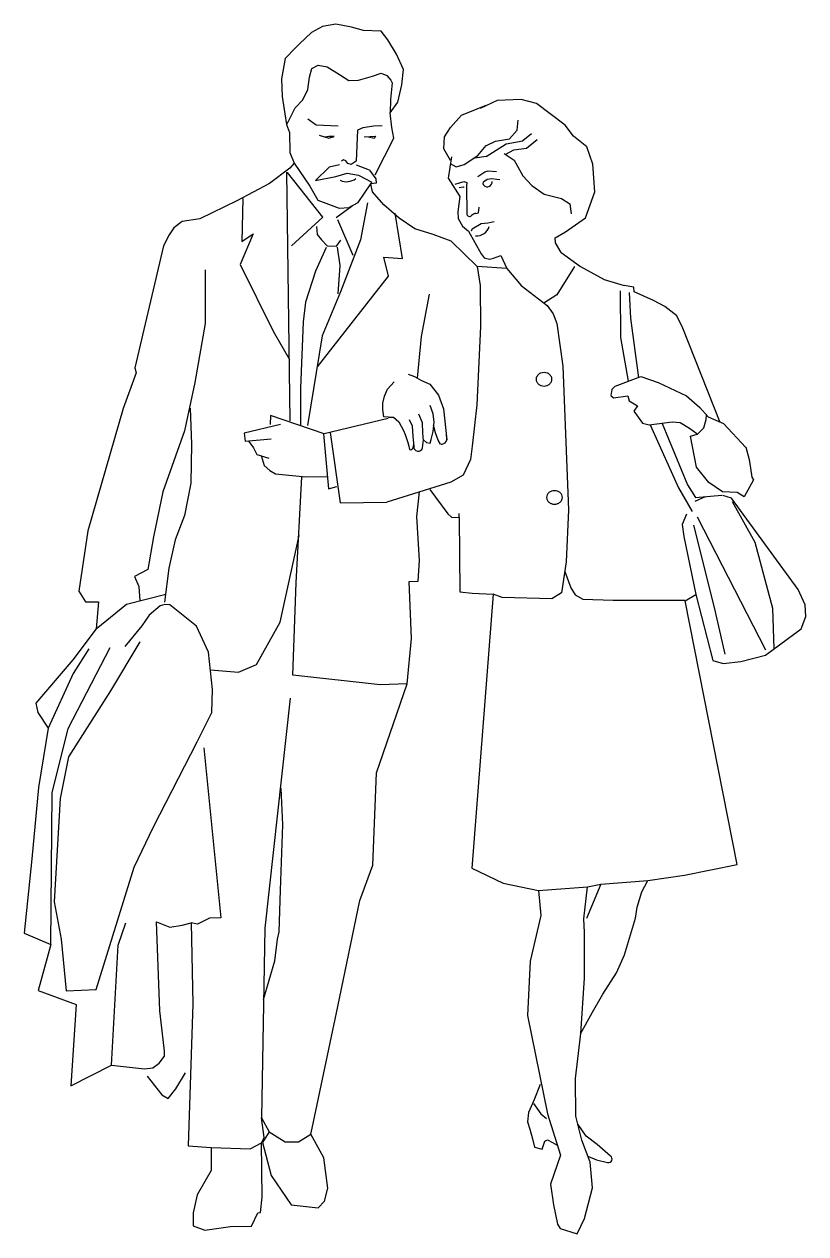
# Model space of a CAD drawing. Extents: x 116 to 135, y 123.1 to 129.1.
# Drawn here: x 115.998 to 117.166, y 123.122 to 124.931 of the extents above; entities that cross this region are included whole.
import ezdxf

# ---------------------------------------------------------------- set-up
doc = ezdxf.new("R2010")
doc.units = 0
doc.layers.get('0').update_dxf_attribs({"linetype": 'CONTINUOUS'})

msp = doc.modelspace()

# ---------------------------------------------------------------- linework, layer by layer
for p, q in [((116.4441, 124.9277), (116.4279, 124.9189)), ((116.4642, 124.9312), (116.4441, 124.9277)), ((116.4873, 124.9267), (116.4642, 124.9312)), ((116.5053, 124.9217), (116.4873, 124.9267)), ((116.5318, 124.9208), (116.5053, 124.9217)), ((116.4279, 124.9189), (116.4099, 124.902)), ((116.542, 124.9079), (116.5318, 124.9208)), ((116.5547, 124.8865), (116.542, 124.9079)), ((116.4038, 124.896), (116.3886, 124.8801)), ((116.4099, 124.902), (116.4038, 124.896)), ((116.5652, 124.8635), (116.5547, 124.8865)), ((116.3886, 124.8801), (116.3829, 124.8493)), ((116.428, 124.8649), (116.4379, 124.8699)), ((116.4379, 124.8699), (116.4514, 124.8675)), ((116.4514, 124.8675), (116.4696, 124.8558)), ((116.3829, 124.8493), (116.384, 124.823)), ((116.4223, 124.8336), (116.4246, 124.8522)), ((116.4246, 124.8522), (116.428, 124.8649)), ((116.4696, 124.8558), (116.4833, 124.8468)), ((116.4978, 124.8473), (116.5189, 124.8537)), ((116.5189, 124.8537), (116.532, 124.858)), ((116.532, 124.858), (116.5402, 124.8543)), ((116.5402, 124.8543), (116.5465, 124.8474)), ((116.5627, 124.8404), (116.5652, 124.8635)), ((116.4149, 124.8182), (116.4223, 124.8336)), ((116.4833, 124.8468), (116.4978, 124.8473)), ((116.5484, 124.8436), (116.5459, 124.8188)), ((116.5465, 124.8474), (116.5484, 124.8436)), ((116.5569, 124.8144), (116.5627, 124.8404)), ((116.384, 124.823), (116.3881, 124.7971)), ((116.4035, 124.8063), (116.4149, 124.8182)), ((116.5459, 124.8188), (116.5453, 124.7989)), ((116.5453, 124.7989), (116.5569, 124.8144)), ((116.7053, 124.817), (116.6798, 124.805)), ((116.7411, 124.8186), (116.7053, 124.817)), ((116.7641, 124.8124), (116.7411, 124.8186)), ((116.8066, 124.78), (116.7641, 124.8124)), ((116.3881, 124.7971), (116.3903, 124.7812)), ((116.3915, 124.7824), (116.4035, 124.8063)), ((116.5476, 124.7767), (116.5453, 124.7989)), ((116.6356, 124.7769), (116.6519, 124.7952)), ((116.6519, 124.7952), (116.6751, 124.8044)), ((116.6751, 124.8044), (116.6888, 124.81)), ((116.3903, 124.7812), (116.3947, 124.7693)), ((116.4223, 124.7896), (116.4346, 124.7806)), ((116.4346, 124.7806), (116.4674, 124.779)), ((116.5209, 124.7785), (116.5047, 124.776)), ((116.5331, 124.7791), (116.5209, 124.7785)), ((116.5509, 124.7607), (116.5476, 124.7767)), ((116.6265, 124.7629), (116.6356, 124.7769)), ((116.7353, 124.7726), (116.7365, 124.7877)), ((116.8195, 124.764), (116.8066, 124.78)), ((116.3947, 124.7693), (116.3952, 124.7394)), ((116.4393, 124.7651), (116.4536, 124.761)), ((116.4534, 124.7631), (116.4475, 124.7625)), ((116.4617, 124.7635), (116.4534, 124.7631)), ((116.4536, 124.761), (116.4617, 124.7635)), ((116.4966, 124.7726), (116.4947, 124.7265)), ((116.5047, 124.776), (116.4966, 124.7726)), ((116.5065, 124.7629), (116.5235, 124.7637)), ((116.5214, 124.7605), (116.5131, 124.7622)), ((116.5235, 124.7637), (116.5214, 124.7605)), ((116.523, 124.7058), (116.5509, 124.7607)), ((116.6253, 124.7446), (116.6265, 124.7629)), ((116.7027, 124.7565), (116.7234, 124.76)), ((116.7234, 124.76), (116.7353, 124.7726)), ((116.7435, 124.7575), (116.7567, 124.7679)), ((116.7488, 124.7458), (116.7648, 124.7589)), ((116.8391, 124.748), (116.8195, 124.764)), ((116.6355, 124.7273), (116.6253, 124.7446)), ((116.6765, 124.7347), (116.6889, 124.75)), ((116.6887, 124.7332), (116.7186, 124.7523)), ((116.6894, 124.7496), (116.7027, 124.7565)), ((116.7181, 124.7367), (116.7299, 124.7434)), ((116.7186, 124.7523), (116.7435, 124.757)), ((116.7299, 124.7434), (116.7488, 124.7458)), ((116.7435, 124.757), (116.7435, 124.7575)), ((116.8481, 124.7218), (116.8391, 124.748)), ((116.3952, 124.7394), (116.4019, 124.7236)), ((116.4019, 124.7236), (116.3953, 124.7161)), ((116.4019, 124.7236), (116.4251, 124.6889)), ((116.4757, 124.7283), (116.4727, 124.7264)), ((116.4793, 124.7269), (116.4757, 124.7283)), ((116.4821, 124.723), (116.4793, 124.7269)), ((116.487, 124.7215), (116.4821, 124.723)), ((116.4947, 124.7265), (116.487, 124.7215)), ((116.6368, 124.7327), (116.6319, 124.701)), ((116.6351, 124.723), (116.6439, 124.7178)), ((116.6558, 124.7212), (116.6765, 124.7347)), ((116.6887, 124.7332), (116.6716, 124.7311)), ((116.7156, 124.7379), (116.7308, 124.7278)), ((116.7308, 124.7278), (116.7436, 124.7047)), ((116.3953, 124.7161), (116.3651, 124.693)), ((116.3904, 124.7097), (116.3952, 124.3379)), ((116.4449, 124.6425), (116.3917, 124.7096)), ((116.4539, 124.7174), (116.4338, 124.6976)), ((116.4695, 124.7211), (116.4539, 124.7174)), ((116.464, 124.7036), (116.4809, 124.7085)), ((116.4809, 124.7085), (116.4978, 124.7052)), ((116.5144, 124.713), (116.4948, 124.7203)), ((116.4978, 124.7052), (116.5181, 124.695)), ((116.5144, 124.713), (116.5237, 124.6998)), ((116.6439, 124.7178), (116.6558, 124.7212)), ((116.6763, 124.7034), (116.687, 124.7102)), ((116.6764, 124.7039), (116.6763, 124.7034)), ((116.687, 124.7102), (116.6919, 124.7117)), ((116.6919, 124.7117), (116.7042, 124.7111)), ((116.7436, 124.7047), (116.7572, 124.6899)), ((116.8511, 124.6805), (116.8481, 124.7218)), ((116.3651, 124.693), (116.316, 124.6672)), ((116.4251, 124.6889), (116.437, 124.6683)), ((116.4338, 124.6976), (116.464, 124.7036)), ((116.4975, 124.6645), (116.5163, 124.6926)), ((116.5163, 124.6926), (116.5177, 124.6953)), ((116.5242, 124.6934), (116.5163, 124.6926)), ((116.519, 124.6804), (116.5163, 124.6926)), ((116.5237, 124.6998), (116.5242, 124.6934)), ((116.6319, 124.701), (116.6492, 124.6736)), ((116.6426, 124.6922), (116.6554, 124.6962)), ((116.6482, 124.6872), (116.6547, 124.688)), ((116.6547, 124.688), (116.6558, 124.687)), ((116.6558, 124.687), (116.6551, 124.6873)), ((116.6554, 124.6962), (116.6597, 124.6946)), ((116.6597, 124.6946), (116.6593, 124.689)), ((116.6593, 124.689), (116.6599, 124.6477)), ((116.6851, 124.696), (116.6905, 124.6995)), ((116.6905, 124.6995), (116.6973, 124.7007)), ((116.6973, 124.7007), (116.7045, 124.6995)), ((116.7045, 124.6995), (116.7092, 124.6988)), ((116.7572, 124.6899), (116.7753, 124.6769)), ((116.3253, 124.6706), (116.3238, 124.6062)), ((116.437, 124.6683), (116.4692, 124.6563)), ((116.536, 124.6613), (116.519, 124.6804)), ((116.6492, 124.6736), (116.6464, 124.6508)), ((116.7753, 124.6769), (116.8012, 124.6707)), ((116.8012, 124.6707), (116.8138, 124.6625)), ((116.8371, 124.6418), (116.8511, 124.6805)), ((116.316, 124.6672), (116.261, 124.6401)), ((116.4648, 124.642), (116.4884, 124.6595)), ((116.4692, 124.6563), (116.4833, 124.6572)), ((116.4833, 124.6572), (116.4975, 124.6645)), ((116.5116, 124.6641), (116.5009, 124.6087)), ((116.5116, 124.6641), (116.5116, 124.6641)), ((116.5586, 124.641), (116.536, 124.6613)), ((116.6464, 124.6508), (116.6467, 124.6405)), ((116.6771, 124.6493), (116.6782, 124.6577)), ((116.8138, 124.6625), (116.8158, 124.6478)), ((116.2347, 124.636), (116.2221, 124.6267)), ((116.261, 124.6401), (116.2347, 124.636)), ((116.3979, 124.6), (116.4449, 124.6425)), ((116.4666, 124.639), (116.4894, 124.586)), ((116.5639, 124.5806), (116.5528, 124.6484)), ((116.5528, 124.6484), (116.5528, 124.6484)), ((116.5824, 124.6254), (116.5586, 124.641)), ((116.6467, 124.6405), (116.6536, 124.6293)), ((116.6678, 124.6254), (116.6813, 124.633)), ((116.6735, 124.6483), (116.6771, 124.6493)), ((116.6813, 124.633), (116.6913, 124.6342)), ((116.6913, 124.6342), (116.7007, 124.6362)), ((116.8074, 124.6208), (116.8371, 124.6418)), ((116.2149, 124.6162), (116.2066, 124.6)), ((116.2221, 124.6267), (116.2149, 124.6162)), ((116.3406, 124.6175), (116.3209, 124.5719)), ((116.3238, 124.6062), (116.3406, 124.6175)), ((116.435, 124.6286), (116.4361, 124.6169)), ((116.4361, 124.6169), (116.4427, 124.6086)), ((116.6098, 124.6169), (116.5824, 124.6254)), ((116.6363, 124.6069), (116.6098, 124.6169)), ((116.6536, 124.6293), (116.6624, 124.6217)), ((116.6624, 124.6217), (116.6811, 124.5876)), ((116.6678, 124.6254), (116.6661, 124.6215)), ((116.6661, 124.6215), (116.6661, 124.6215)), ((116.792, 124.6116), (116.8074, 124.6208)), ((116.2066, 124.6), (116.1635, 124.4172)), ((116.4496, 124.5971), (116.4337, 124.5617)), ((116.4427, 124.6086), (116.451, 124.5999)), ((116.451, 124.5999), (116.4651, 124.5992)), ((116.4651, 124.5992), (116.4717, 124.608)), ((116.4663, 124.5979), (116.4703, 124.5703)), ((116.5009, 124.6087), (116.4709, 124.5312)), ((116.6755, 124.5687), (116.6363, 124.6069)), ((116.7924, 124.6045), (116.792, 124.6116)), ((116.792, 124.6116), (116.792, 124.6116)), ((116.8008, 124.5899), (116.7924, 124.6045)), ((116.5427, 124.5546), (116.5358, 124.5828)), ((116.5358, 124.5828), (116.5639, 124.5806)), ((116.6811, 124.5876), (116.6858, 124.582)), ((116.6858, 124.582), (116.6935, 124.58)), ((116.6935, 124.58), (116.6999, 124.5813)), ((116.6999, 124.5813), (116.7109, 124.5853)), ((116.7109, 124.5853), (116.7194, 124.5657)), ((116.8008, 124.5899), (116.8297, 124.569)), ((116.2688, 124.5641), (116.269, 124.4838)), ((116.3209, 124.5719), (116.3703, 124.4721)), ((116.4337, 124.5617), (116.4186, 124.5155)), ((116.4703, 124.5703), (116.4669, 124.5281)), ((116.7194, 124.5657), (116.6755, 124.5687)), ((116.6755, 124.5687), (116.6799, 124.5403)), ((116.7194, 124.5657), (116.741, 124.5406)), ((116.8208, 124.569), (116.7942, 124.5264)), ((116.8297, 124.569), (116.8652, 124.5495)), ((116.4366, 124.4186), (116.5427, 124.5546)), ((116.8652, 124.5495), (116.8948, 124.5404)), ((116.4709, 124.5312), (116.4439, 124.4651)), ((116.6037, 124.5274), (116.5918, 124.4641)), ((116.6799, 124.5403), (116.6802, 124.4791)), ((116.741, 124.5406), (116.78, 124.5104)), ((116.7942, 124.5264), (116.7747, 124.514)), ((116.8889, 124.5327), (116.8893, 124.4629)), ((116.9092, 124.538), (116.8948, 124.5404)), ((116.9027, 124.5298), (116.9045, 124.4915)), ((116.9101, 124.531), (116.9092, 124.538)), ((116.939, 124.5179), (116.9101, 124.531)), ((116.4186, 124.5155), (116.4155, 124.4861)), ((116.78, 124.5104), (116.7889, 124.498)), ((116.956, 124.5091), (116.939, 124.5179)), ((116.9739, 124.4949), (116.956, 124.5091)), ((116.7889, 124.498), (116.7942, 124.4838)), ((116.9045, 124.4915), (116.9166, 124.4023)), ((116.9826, 124.4765), (116.9739, 124.4949)), ((116.269, 124.4838), (116.2534, 124.3953)), ((116.3703, 124.4721), (116.3947, 124.4298)), ((116.4155, 124.4861), (116.4114, 124.387)), ((116.6802, 124.4791), (116.6748, 124.3622)), ((116.7942, 124.4838), (116.8031, 124.4199)), ((117.0384, 124.3355), (116.9826, 124.4765)), ((116.4439, 124.4651), (116.4219, 124.3313)), ((116.5918, 124.4641), (116.5856, 124.4021)), ((116.8893, 124.4629), (116.8893, 124.4629)), ((116.8893, 124.4629), (116.901, 124.3973)), ((116.1635, 124.4172), (116.1656, 124.4097)), ((116.8031, 124.4199), (116.812, 124.2051)), ((116.1656, 124.4097), (116.1463, 124.3566)), ((116.5724, 124.4077), (116.5817, 124.4043)), ((116.5817, 124.4043), (116.5922, 124.3984)), ((116.5922, 124.3984), (116.6044, 124.3928)), ((116.8813, 124.3901), (116.9198, 124.4046)), ((116.9198, 124.4046), (116.946, 124.3954)), ((116.2534, 124.3953), (116.2382, 124.3233)), ((116.4114, 124.387), (116.4111, 124.3321)), ((116.5367, 124.3749), (116.5414, 124.3855)), ((116.5414, 124.3855), (116.5511, 124.3963)), ((116.6044, 124.3928), (116.6174, 124.3764)), ((116.8764, 124.385), (116.8751, 124.3759)), ((116.8813, 124.3901), (116.8764, 124.385)), ((116.946, 124.3954), (116.9879, 124.3756)), ((116.5344, 124.3547), (116.5345, 124.3647)), ((116.5345, 124.3647), (116.5367, 124.3749)), ((116.6097, 124.3485), (116.6053, 124.3612)), ((116.6174, 124.3764), (116.625, 124.356)), ((116.6748, 124.3622), (116.668, 124.3003)), ((116.8751, 124.3759), (116.879, 124.3726)), ((116.879, 124.3726), (116.9006, 124.3755)), ((116.9006, 124.3755), (116.9024, 124.3678)), ((116.9024, 124.3678), (116.9151, 124.3604)), ((116.9151, 124.3604), (116.9094, 124.3525)), ((116.9879, 124.3756), (117.008, 124.3581)), ((116.1463, 124.3566), (116.0937, 124.1735)), ((116.2465, 124.357), (116.2484, 124.3033)), ((116.3665, 124.346), (116.3658, 124.3324)), ((116.4465, 124.3184), (116.3665, 124.346)), ((116.536, 124.3442), (116.5344, 124.3547)), ((116.5426, 124.3435), (116.536, 124.3442)), ((116.5426, 124.3435), (116.5501, 124.3435)), ((116.5501, 124.3435), (116.5584, 124.3365)), ((116.5937, 124.3352), (116.5881, 124.3479)), ((116.6112, 124.336), (116.6097, 124.3485)), ((116.625, 124.356), (116.6298, 124.3096)), ((116.9094, 124.3525), (116.916, 124.3436)), ((116.916, 124.3436), (116.9223, 124.3344)), ((117.008, 124.3581), (117.0205, 124.3443)), ((117.0177, 124.34), (117.0182, 124.3464)), ((117.0205, 124.3443), (117.0435, 124.334)), ((116.3812, 124.3328), (116.3269, 124.3197)), ((116.5425, 124.3414), (116.4465, 124.3184)), ((116.5425, 124.3414), (116.5425, 124.3414)), ((116.5584, 124.3365), (116.5653, 124.3236)), ((116.5785, 124.3301), (116.574, 124.3398)), ((116.5798, 124.3151), (116.5785, 124.3301)), ((116.5942, 124.3202), (116.5937, 124.3352)), ((116.6097, 124.3219), (116.6112, 124.336)), ((116.6129, 124.3201), (116.6102, 124.3314)), ((116.9223, 124.3344), (116.9322, 124.3322)), ((116.9322, 124.3322), (116.9665, 124.3364)), ((116.9339, 124.332), (116.9763, 124.2381)), ((116.9517, 124.3342), (116.9517, 124.3342)), ((116.9517, 124.3342), (116.9897, 124.2426)), ((116.9665, 124.3364), (116.9789, 124.3354)), ((116.9789, 124.3354), (116.9928, 124.3272)), ((116.9928, 124.3272), (117.0038, 124.3191)), ((117.0041, 124.3175), (117.0139, 124.3277)), ((117.0139, 124.3277), (117.0177, 124.34)), ((117.0177, 124.34), (117.0177, 124.34)), ((117.0435, 124.334), (117.0768, 124.2984)), ((116.2382, 124.3233), (116.2054, 124.2319)), ((116.3269, 124.3197), (116.3288, 124.3076)), ((116.3288, 124.3076), (116.3677, 124.311)), ((116.3343, 124.3074), (116.3413, 124.2979)), ((116.4457, 124.3184), (116.4533, 124.2365)), ((116.4554, 124.3204), (116.4705, 124.2157)), ((116.5653, 124.3236), (116.5679, 124.3177)), ((116.5679, 124.3177), (116.5719, 124.3059)), ((116.5719, 124.3059), (116.5732, 124.3)), ((116.5812, 124.2996), (116.5798, 124.3151)), ((116.5937, 124.2976), (116.595, 124.3097)), ((116.5949, 124.308), (116.5942, 124.3202)), ((116.595, 124.3097), (116.5997, 124.3058)), ((116.605, 124.3047), (116.6066, 124.3104)), ((116.6066, 124.3104), (116.6097, 124.3219)), ((116.6169, 124.3091), (116.6129, 124.3201)), ((116.6207, 124.3031), (116.6169, 124.3091)), ((116.9942, 124.3149), (117.0041, 124.3179)), ((117.0033, 124.2688), (116.9942, 124.3149)), ((117.0041, 124.3179), (117.0041, 124.3175)), ((116.2484, 124.3033), (116.2476, 124.2451)), ((116.3413, 124.2979), (116.3461, 124.2877)), ((116.5728, 124.3024), (116.5741, 124.2953)), ((116.5741, 124.2953), (116.5762, 124.2947)), ((116.5762, 124.2947), (116.5792, 124.2967)), ((116.5792, 124.2967), (116.5808, 124.302)), ((116.5812, 124.2996), (116.5812, 124.2996)), ((116.5997, 124.3058), (116.605, 124.3047)), ((116.668, 124.3003), (116.6653, 124.2801)), ((117.0768, 124.2984), (117.0769, 124.2987)), ((117.0769, 124.2987), (117.0817, 124.2803)), ((116.3461, 124.2877), (116.3638, 124.2822)), ((116.3527, 124.286), (116.3569, 124.2713)), ((116.3569, 124.2713), (116.3653, 124.2638)), ((116.6653, 124.2801), (116.6542, 124.2569)), ((117.0817, 124.2803), (117.0839, 124.2675)), ((116.3653, 124.2638), (116.3738, 124.2588)), ((116.3738, 124.2588), (116.4193, 124.2545)), ((116.4047, 124.0957), (116.4134, 124.2543)), ((116.4193, 124.2545), (116.4505, 124.2546)), ((116.6542, 124.2569), (116.6358, 124.2462)), ((117.0213, 124.2459), (117.0033, 124.2688)), ((117.0839, 124.2675), (117.0857, 124.2536)), ((117.0857, 124.2536), (117.0884, 124.2499)), ((116.2476, 124.2451), (116.2381, 124.1965)), ((116.4533, 124.2365), (116.4655, 124.2397)), ((116.6358, 124.2462), (116.5405, 124.2164)), ((116.6045, 124.2353), (116.6313, 124.199)), ((116.9763, 124.2381), (116.9964, 124.2023)), ((116.9897, 124.2426), (117.0016, 124.2233)), ((117.0418, 124.2319), (117.0213, 124.2459)), ((117.0884, 124.2499), (117.0744, 124.2242)), ((116.2054, 124.2319), (116.1916, 124.1648)), ((116.4705, 124.2157), (116.5405, 124.2164)), ((116.5851, 124.1951), (116.5893, 124.2317)), ((117.0009, 124.218), (117.0165, 124.2247)), ((117.0016, 124.2233), (117.0411, 124.2269)), ((117.0165, 124.2247), (117.0165, 124.2247)), ((117.0638, 124.2307), (117.0418, 124.2319)), ((117.0552, 124.2223), (117.0422, 124.2262)), ((117.1551, 124.0857), (117.0552, 124.2223)), ((117.0566, 124.2173), (117.0905, 124.1566)), ((117.0744, 124.2242), (117.0638, 124.2307)), ((116.6313, 124.199), (116.6369, 124.1938)), ((116.6482, 124.1936), (116.6485, 124.1994)), ((116.812, 124.2051), (116.8084, 124.127)), ((116.9879, 124.1987), (116.9817, 124.1833)), ((116.2381, 124.1965), (116.2238, 124.1599)), ((116.5893, 124.1292), (116.5851, 124.1951)), ((116.6369, 124.1938), (116.6482, 124.1936)), ((116.6482, 124.1936), (116.6493, 124.0826)), ((116.9817, 124.1833), (116.9841, 124.1649)), ((116.9984, 124.182), (117.0296, 124.0587)), ((117.004, 124.1946), (117.1062, 123.9954)), ((116.0937, 124.1735), (116.08, 124.0836)), ((116.0937, 124.1735), (116.0937, 124.1735)), ((116.1916, 124.1648), (116.1834, 124.1158)), ((116.381, 124.037), (116.4091, 124.1664)), ((116.9841, 124.1649), (117.002, 124.0784)), ((116.2238, 124.1599), (116.2147, 124.1176)), ((117.0905, 124.1566), (117.1168, 124.0577)), ((116.5869, 124.0982), (116.5893, 124.1292)), ((116.8084, 124.127), (116.8013, 124.0808)), ((116.1834, 124.1158), (116.1634, 124.1052)), ((116.2147, 124.1176), (116.208, 124.0667)), ((116.8063, 124.1127), (116.8153, 124.0882)), ((116.1634, 124.1052), (116.1696, 124.0903)), ((116.1696, 124.0903), (116.171, 124.0688)), ((116.4, 123.9578), (116.4047, 124.0957)), ((116.5736, 124.0976), (116.5869, 124.0982)), ((116.5772, 124.0126), (116.5736, 124.0976)), ((116.5736, 124.0976), (116.5736, 124.0976)), ((116.08, 124.0836), (116.09, 124.0673)), ((116.1513, 124.0638), (116.2103, 124.0787)), ((116.6493, 124.0826), (116.6678, 124.0803)), ((116.6993, 124.0791), (116.6673, 123.669)), ((116.6678, 124.0803), (116.6993, 124.0791)), ((116.7126, 124.0737), (116.6993, 124.0791)), ((116.7871, 124.072), (116.7126, 124.0737)), ((116.8013, 124.0808), (116.7871, 124.072)), ((116.8153, 124.0882), (116.8218, 124.0779)), ((116.8218, 124.0779), (116.8334, 124.0714)), ((116.8334, 124.0714), (116.8785, 124.0701)), ((116.9861, 124.0689), (117.002, 124.0784)), ((117.002, 124.0784), (117.0277, 123.9798)), ((117.1656, 124.0628), (117.1551, 124.0857)), ((116.09, 124.0673), (116.1095, 124.0675)), ((116.1095, 124.0675), (116.1058, 124.027)), ((116.1058, 124.027), (116.1513, 124.0638)), ((116.2014, 124.0613), (116.185, 124.0476)), ((116.2087, 124.0634), (116.2014, 124.0613)), ((116.2161, 124.063), (116.2087, 124.0634)), ((116.2561, 124.0308), (116.2161, 124.063)), ((116.8785, 124.0701), (116.9249, 124.0701)), ((116.9249, 124.0701), (116.9855, 124.0701)), ((117.064, 123.6747), (116.9861, 124.0689)), ((117.0296, 124.0587), (117.0453, 123.9893)), ((117.1168, 124.0577), (117.1188, 123.997)), ((117.1664, 124.0453), (117.1656, 124.0628)), ((116.185, 124.0476), (116.1742, 124.0314)), ((116.3455, 123.9738), (116.381, 124.037)), ((117.1597, 124.0269), (117.1664, 124.0453)), ((116.1058, 124.027), (116.0711, 123.9809)), ((116.1742, 124.0314), (116.149, 124.0007)), ((116.2737, 123.992), (116.2561, 124.0308)), ((117.1062, 123.9876), (117.1597, 124.0269)), ((116.0643, 123.8778), (116.1269, 123.9993)), ((116.171, 124.0075), (116.1275, 123.9345)), ((116.5705, 123.9448), (116.5772, 124.0126)), ((116.0711, 123.9809), (116.016, 123.9159)), ((116.0948, 123.9971), (116.0718, 123.96)), ((116.2796, 123.9361), (116.2737, 123.992)), ((117.0692, 123.9782), (117.1062, 123.9876)), ((117.1188, 123.997), (117.1188, 123.997)), ((116.2769, 123.9656), (116.3188, 123.9624)), ((116.3188, 123.9624), (116.3455, 123.9738)), ((117.0277, 123.9798), (117.0429, 123.9753)), ((117.0429, 123.9753), (117.0692, 123.9782)), ((116.0718, 123.96), (116.0341, 123.8785)), ((116.5305, 123.9435), (116.4, 123.9578)), ((116.5248, 123.8117), (116.5705, 123.9448)), ((116.5705, 123.9448), (116.5305, 123.9435)), ((116.1275, 123.9345), (116.0644, 123.8354)), ((116.2787, 123.902), (116.2796, 123.9361)), ((116.016, 123.9159), (116.0187, 123.902)), ((116.3958, 123.9231), (116.3579, 123.5794)), ((116.0187, 123.902), (116.0341, 123.8785)), ((116.2571, 123.8582), (116.2787, 123.902)), ((116.0341, 123.8785), (116.0197, 123.7898)), ((116.0401, 123.7817), (116.0643, 123.8778)), ((116.1916, 123.7309), (116.2571, 123.8582)), ((116.2669, 123.849), (116.2925, 123.5951)), ((116.0644, 123.8354), (116.0521, 123.7732)), ((116.6799, 123.8292), (116.6799, 123.8292)), ((116.5196, 123.6735), (116.5248, 123.8117)), ((116.0197, 123.7898), (116.0098, 123.6831)), ((116.0383, 123.5549), (116.0401, 123.7817)), ((116.3847, 123.7338), (116.3824, 123.7888)), ((116.0521, 123.7732), (116.0431, 123.6187)), ((116.1625, 123.6705), (116.1916, 123.7309)), ((116.3815, 123.6364), (116.3847, 123.7338)), ((116.0098, 123.6831), (115.9984, 123.5719)), ((116.5, 123.6208), (116.5196, 123.6735)), ((116.9851, 123.6587), (117.064, 123.6747)), ((116.106, 123.4876), (116.1625, 123.6705)), ((116.6673, 123.669), (116.714, 123.6468)), ((116.9302, 123.6507), (116.9851, 123.6587)), ((116.714, 123.6468), (116.7671, 123.6358)), ((116.7671, 123.6358), (116.84, 123.6413)), ((116.8348, 123.5934), (116.84, 123.6413)), ((116.8602, 123.6453), (116.8385, 123.594)), ((116.84, 123.6413), (116.8602, 123.6453)), ((116.8602, 123.6453), (116.9302, 123.6507)), ((116.9216, 123.6339), (116.9302, 123.6507)), ((116.0431, 123.6187), (116.0536, 123.5629)), ((116.3792, 123.5737), (116.3815, 123.6364)), ((116.4672, 123.4621), (116.5, 123.6208)), ((116.7671, 123.6358), (116.7706, 123.5982)), ((116.9146, 123.611), (116.9216, 123.6339)), ((116.9121, 123.5945), (116.9146, 123.611)), ((116.1388, 123.5541), (116.1501, 123.5872)), ((116.2012, 123.4558), (116.1962, 123.5891)), ((116.1962, 123.5891), (116.2162, 123.581)), ((116.2162, 123.581), (116.2346, 123.5838)), ((116.2346, 123.5838), (116.2478, 123.5873)), ((116.2478, 123.5873), (116.2504, 123.4663)), ((116.2576, 123.5852), (116.2478, 123.5873)), ((116.2755, 123.5946), (116.2576, 123.5852)), ((116.2925, 123.5951), (116.2755, 123.5946)), ((116.7706, 123.5982), (116.7547, 123.5301)), ((116.7706, 123.5982), (116.7706, 123.5982)), ((116.8358, 123.573), (116.8348, 123.5934)), ((116.8953, 123.5393), (116.9121, 123.5945)), ((115.9984, 123.5719), (116.0383, 123.5549)), ((116.3579, 123.5794), (116.3529, 123.2958)), ((116.377, 123.563), (116.3792, 123.5737)), ((116.8357, 123.5044), (116.8358, 123.573)), ((116.0383, 123.5549), (116.0191, 123.4864)), ((116.0536, 123.5629), (116.0536, 123.5629)), ((116.0536, 123.5629), (116.0611, 123.4856)), ((116.1287, 123.3743), (116.1388, 123.5541)), ((116.3729, 123.5308), (116.377, 123.563)), ((116.3559, 123.4726), (116.3729, 123.5308)), ((116.7547, 123.5301), (116.7503, 123.4488)), ((116.8835, 123.5125), (116.8953, 123.5393)), ((116.8633, 123.4806), (116.8835, 123.5125)), ((116.8304, 123.4219), (116.8357, 123.5044)), ((116.0191, 123.4864), (116.0762, 123.4653)), ((116.0611, 123.4856), (116.106, 123.4876)), ((116.0611, 123.4856), (116.0611, 123.4856)), ((116.8478, 123.454), (116.8633, 123.4806)), ((116.0762, 123.4653), (116.0681, 123.3436)), ((116.2062, 123.4128), (116.2012, 123.4558)), ((116.2504, 123.4663), (116.2436, 123.2538)), ((116.4286, 123.2803), (116.4672, 123.4621)), ((116.7503, 123.4488), (116.7804, 123.3019)), ((116.8299, 123.4216), (116.8478, 123.454)), ((116.8225, 123.3547), (116.8304, 123.4219)), ((116.2082, 123.3956), (116.2062, 123.4128)), ((116.2003, 123.3777), (116.2083, 123.3881)), ((116.2083, 123.3881), (116.2082, 123.3956)), ((116.0681, 123.3436), (116.1287, 123.3743)), ((116.1287, 123.3743), (116.1782, 123.3688)), ((116.1782, 123.3688), (116.1908, 123.3707)), ((116.1908, 123.3707), (116.2003, 123.3777)), ((116.182, 123.358), (116.204, 123.33)), ((116.2249, 123.3393), (116.2394, 123.3631)), ((116.823, 123.2985), (116.8225, 123.3547)), ((116.204, 123.33), (116.2137, 123.3249)), ((116.2137, 123.3249), (116.2249, 123.3393)), ((116.7693, 123.3457), (116.7601, 123.3216)), ((116.7693, 123.3457), (116.7693, 123.3457)), ((116.7601, 123.3216), (116.7518, 123.3037)), ((116.7596, 123.3171), (116.7704, 123.302)), ((116.3572, 123.2664), (116.3529, 123.2958)), ((116.3529, 123.2958), (116.3647, 123.2748)), ((116.7518, 123.3037), (116.7503, 123.2897)), ((116.7704, 123.302), (116.7788, 123.2949)), ((116.7804, 123.3019), (116.7998, 123.2398)), ((116.8316, 123.2623), (116.823, 123.2985)), ((116.3647, 123.2748), (116.3547, 123.259)), ((116.3647, 123.2748), (116.3882, 123.2598)), ((116.4265, 123.2712), (116.4286, 123.2803)), ((116.7503, 123.2897), (116.7539, 123.2787)), ((116.7539, 123.2787), (116.7581, 123.2643)), ((116.8381, 123.2682), (116.8262, 123.2859)), ((116.3363, 123.2494), (116.353, 123.2583)), ((116.353, 123.2583), (116.3572, 123.2664)), ((116.354, 123.1773), (116.353, 123.2583)), ((116.3547, 123.259), (116.3677, 123.2094)), ((116.3882, 123.2598), (116.4082, 123.2598)), ((116.4082, 123.2598), (116.4265, 123.2712)), ((116.4463, 123.2362), (116.4265, 123.2712)), ((116.7581, 123.2643), (116.7608, 123.2517)), ((116.7723, 123.2487), (116.7762, 123.261)), ((116.7762, 123.261), (116.7805, 123.2628)), ((116.7805, 123.2628), (116.7878, 123.2591)), ((116.7878, 123.2591), (116.7947, 123.255)), ((116.8441, 123.2293), (116.8316, 123.2623)), ((116.8546, 123.2557), (116.8381, 123.2682)), ((116.8381, 123.2682), (116.8381, 123.2682)), ((116.2436, 123.2538), (116.2776, 123.2512)), ((116.2776, 123.2512), (116.2779, 123.2168)), ((116.2776, 123.2512), (116.3363, 123.2494)), ((116.7608, 123.2517), (116.7723, 123.2487)), ((116.7998, 123.2398), (116.7851, 123.1965)), ((116.8408, 123.2386), (116.8538, 123.233)), ((116.8745, 123.2386), (116.8546, 123.2557)), ((116.4524, 123.1907), (116.4463, 123.2362)), ((116.8476, 123.1913), (116.8441, 123.2293)), ((116.8538, 123.233), (116.8702, 123.2289)), ((116.2779, 123.2168), (116.257, 123.1808)), ((116.3677, 123.2094), (116.3975, 123.1655)), ((116.4472, 123.1713), (116.4524, 123.1907)), ((116.7851, 123.1965), (116.7894, 123.1656)), ((116.8358, 123.145), (116.8476, 123.1913)), ((116.257, 123.1808), (116.2511, 123.1537)), ((116.3517, 123.1541), (116.354, 123.1773)), ((116.4376, 123.161), (116.4472, 123.1713)), ((116.2511, 123.1537), (116.251, 123.1342)), ((116.3382, 123.134), (116.3475, 123.1539)), ((116.3475, 123.1539), (116.3517, 123.1541)), ((116.3975, 123.1655), (116.4376, 123.161)), ((116.7894, 123.1656), (116.7955, 123.137)), ((116.251, 123.1342), (116.2681, 123.1279)), ((116.2681, 123.1279), (116.3066, 123.1335)), ((116.3066, 123.1335), (116.3382, 123.134)), ((116.7955, 123.137), (116.7992, 123.1303)), ((116.7992, 123.1303), (116.8246, 123.1223)), ((116.8246, 123.1223), (116.8358, 123.145))]:
    msp.add_line(p, q)
for centre, radius, start, end in [((116.4802, 124.7184), 0.0228, 244.5251, 307.9563), ((116.6877, 124.6932), 0.00382, 131.711, 227.9934), ((116.6904, 124.6956), 0.00748, 225.1688, 4.4881), ((116.6638, 124.6476), 0.0039, 177.9041, 322.3759), ((116.6743, 124.6381), 0.0102, 94.5133, 136.2313), ((116.6746, 124.6342), 0.0194, 264.9042, 343.9708), ((116.7719, 124.4002), 0.00857, 153.9381, 180), ((116.7719, 124.4002), 0.00857, 180, 206.0619), ((116.7735, 124.3994), 0.0103, 130.2626, 153.9381), ((116.7735, 124.401), 0.0103, 206.0619, 229.7374), ((116.7746, 124.3982), 0.012, 109.3316, 130.2626), ((116.7752, 124.3962), 0.014, 90, 109.3316), ((116.7752, 124.3962), 0.014, 70.6684, 90), ((116.7759, 124.3982), 0.012, 49.7374, 70.6684), ((116.7769, 124.3994), 0.0103, 26.0619, 49.7374), ((116.7769, 124.401), 0.0103, 310.2626, 333.9381), ((116.7785, 124.4002), 0.00857, 0, 26.0619), ((116.7785, 124.4002), 0.00857, 333.9381, 360), ((116.7746, 124.4022), 0.012, 229.7374, 250.6684), ((116.7752, 124.4041), 0.014, 250.6684, 270), ((116.7752, 124.4041), 0.014, 270, 289.3316), ((116.7759, 124.4022), 0.012, 289.3316, 310.2626), ((116.6214, 124.3118), 0.00876, 265.8876, 30.9831), ((116.5873, 124.2991), 0.00654, 168.5112, 346.7939), ((116.7909, 124.2196), 0.014, 90, 109.3316), ((116.7909, 124.2196), 0.014, 70.6684, 90), ((116.7876, 124.2236), 0.00857, 153.9381, 180), ((116.7876, 124.2236), 0.00857, 180, 206.0619), ((116.7892, 124.2228), 0.0103, 130.2626, 153.9381), ((116.7892, 124.2243), 0.0103, 206.0619, 229.7374), ((116.7902, 124.2215), 0.012, 109.3316, 130.2626), ((116.7902, 124.2256), 0.012, 229.7374, 250.6684), ((116.7915, 124.2215), 0.012, 49.7374, 70.6684), ((116.7915, 124.2256), 0.012, 289.3316, 310.2626), ((116.7926, 124.2228), 0.0103, 26.0619, 49.7374), ((116.7926, 124.2243), 0.0103, 310.2626, 333.9381), ((116.7942, 124.2236), 0.00857, 360, 26.0619), ((116.7942, 124.2236), 0.00857, 333.9381, 0), ((116.7909, 124.2275), 0.014, 250.6684, 270), ((116.7909, 124.2275), 0.014, 270, 289.3316), ((116.8715, 123.2341), 0.0054, 255.8405, 56.7514)]:
    msp.add_arc(centre, radius, start, end)

doc.saveas('drawing.dxf')
